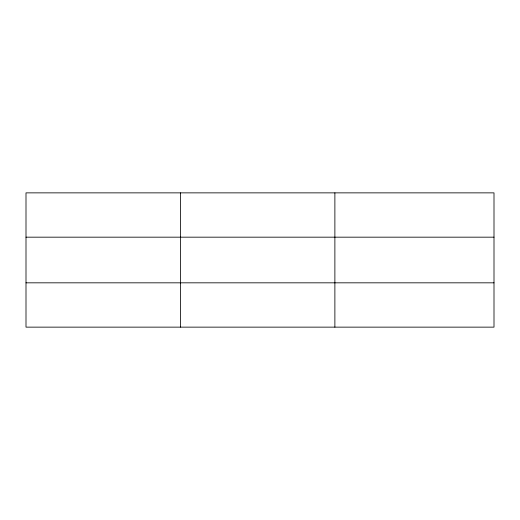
<?xml version="1.0" encoding="UTF-8"?>
<svg xmlns="http://www.w3.org/2000/svg" width="520" height="520" viewBox="0 0 520 520"><rect width="100%" height="100%" fill="white"/><g stroke="black" fill="none" stroke-linecap="round" stroke-linejoin="round"><path stroke-width="0.78" d="M180.44 327.139L180.44 192.862M334.88 327.139L334.88 192.862M494 237.172L494 192.862L26 192.862L26 327.139L494 327.139L494 237.172L26 237.172M26 282.828L494 282.828"/></g></svg>
